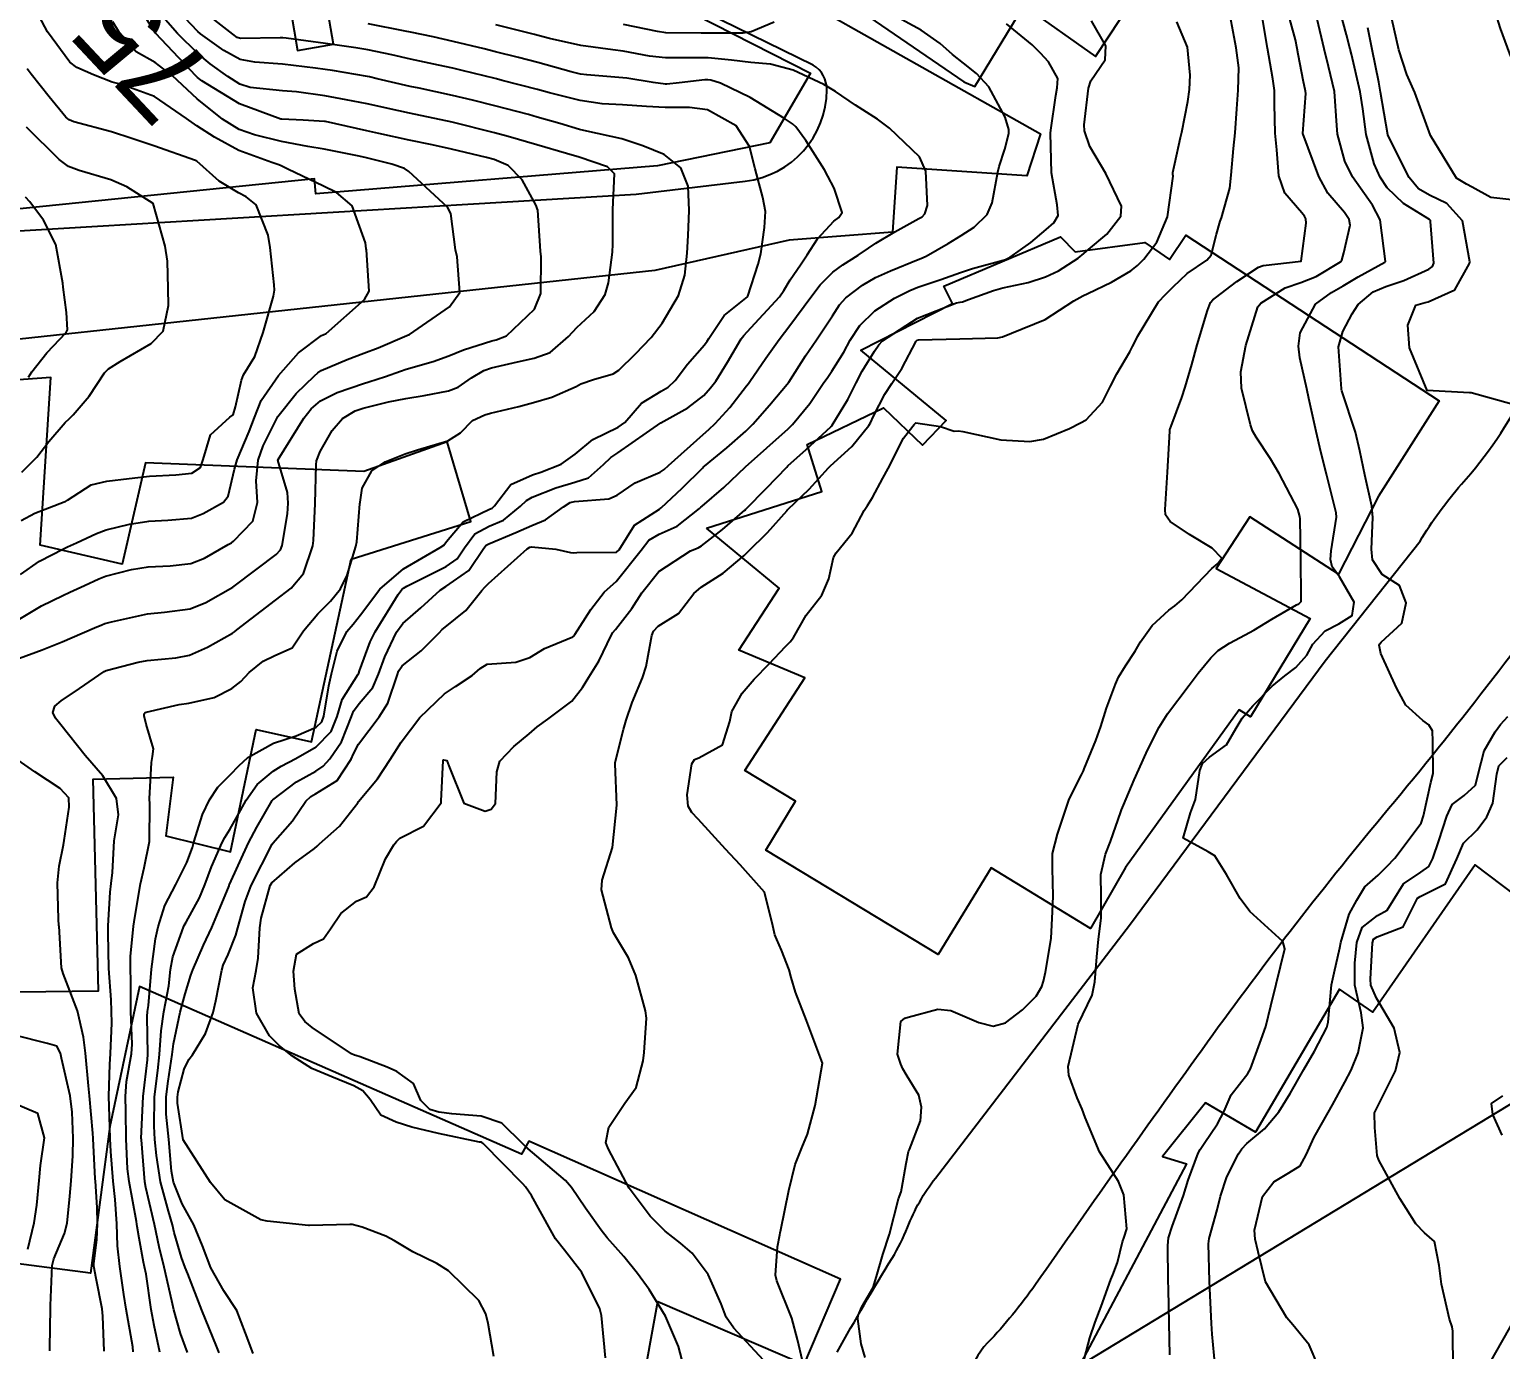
# Model space of a CAD drawing. Header units: metres. Extents: x 318500 to 325275, y 7408834 to 7428799.
# Drawn here: x 321103.9 to 321173.1, y 7409683.9 to 7409746 of the extents above; entities that cross this region are included whole.
import ezdxf
from ezdxf.enums import TextEntityAlignment as Align

# ---------------------------------------------------------------- set-up
doc = ezdxf.new("R2010")
doc.units = ezdxf.units.M
doc.header["$MEASUREMENT"] = 0
doc.linetypes.add('CONTINUO', pattern=[0])
for name, color, linetype in [('Cotas', 45, 'Continuous'), ('Curvas de Nivel 1m', 11, 'Continuous'), ('Curvas de Nivel 5m', 15, 'Continuous'), ('Edificações', 30, 'Continuous'), ('TEXTO', 45, 'Continuous'), ('Vias Primárias', 230, 'Continuous')]:
    doc.layers.add(name, color=color, linetype=linetype)
doc.styles.add('ARIAL', font='arial.ttf')

msp = doc.modelspace()

# ---------------------------------------------------------------- linework, layer by layer
at = {"layer": 'Curvas de Nivel 1m', "flags": 128}
for points, elevation in [([(321103.458, 7409716.412), (321104.524, 7409716.794), (321105.47, 7409717.167), (321105.934, 7409717.374), (321106.987, 7409717.825), (321107.329, 7409717.974), (321107.482, 7409718.032), (321107.79, 7409718.122), (321109.487, 7409718.494), (321110.283, 7409718.573), (321111.49, 7409718.723), (321112.227, 7409719.018), (321113.5, 7409719.74), (321114.633, 7409720.603), (321115.524, 7409721.281), (321115.733, 7409721.501), (321115.815, 7409721.706), (321116.058, 7409723.197), (321116.1, 7409723.702), (321116.058, 7409724.193), (321115.609, 7409725.71), (321115.621, 7409725.75), (321116.833, 7409727.692), (321117.172, 7409728.131), (321117.622, 7409728.503), (321118.4, 7409728.901), (321119.635, 7409729.324), (321119.892, 7409729.4), (321120.668, 7409729.645), (321121.374, 7409729.904), (321121.646, 7409729.999), (321122.907, 7409730.355), (321123.655, 7409730.624), (321124.345, 7409730.908), (321125.666, 7409731.323), (321125.868, 7409731.376), (321126.361, 7409731.57), (321127.683, 7409732.821), (321127.98, 7409733.546), (321127.985, 7409735.277), (321127.963, 7409735.546), (321127.828, 7409737.469), (321127.809, 7409737.549), (321127.751, 7409737.689), (321127.098, 7409738.894), (321126.438, 7409739.57), (321125.774, 7409739.851), (321125.415, 7409739.946), (321123.781, 7409740.336), (321122.864, 7409740.539), (321121.787, 7409740.77), (321120.365, 7409741.078), (321119.793, 7409741.204), (321117.849, 7409741.64), (321117.799, 7409741.647), (321116.8, 7409741.7), (321115.801, 7409741.749), (321115.753, 7409741.758), (321113.811, 7409742.474), (321112.04, 7409743.554), (321111.829, 7409743.71), (321111.768, 7409743.771), (321109.85, 7409745.79), (321108.582, 7409747.809)], 752), ([(321110.063, 7409683.774), (321109.793, 7409685.024), (321109.647, 7409685.781), (321109.412, 7409687.448), (321109.345, 7409687.786), (321109.298, 7409688.003), (321109.093, 7409689.132), (321108.993, 7409689.686), (321108.985, 7409689.792), (321108.972, 7409689.922), (321108.615, 7409691.798), (321108.547, 7409692.39), (321108.482, 7409693.8), (321108.458, 7409695.085), (321108.446, 7409695.801), (321108.493, 7409696.498), (321108.724, 7409697.797), (321108.753, 7409698.261), (321108.698, 7409699.798), (321108.691, 7409701.235), (321108.676, 7409701.799), (321108.682, 7409702.385), (321108.828, 7409703.797), (321108.883, 7409704.21), (321109.145, 7409705.793), (321109.328, 7409706.548), (321109.573, 7409707.787), (321109.589, 7409709.564), (321109.582, 7409709.787), (321109.677, 7409711.504), (321109.722, 7409711.785), (321109.763, 7409712.144), (321109.415, 7409713.31), (321109.32, 7409713.693), (321109.323, 7409713.791), (321109.368, 7409713.844), (321109.421, 7409713.866), (321110.974, 7409714.22), (321111.428, 7409714.285), (321112.619, 7409714.561), (321113.439, 7409714.984), (321113.864, 7409715.313), (321114.262, 7409715.728), (321114.916, 7409716.26), (321115.462, 7409716.524), (321116.279, 7409716.887), (321116.818, 7409717.69), (321117.488, 7409718.496), (321118.087, 7409719.082), (321118.552, 7409719.669), (321118.864, 7409720.312), (321119.284, 7409721.662), (321119.324, 7409721.872), (321119.466, 7409723.661), (321119.476, 7409723.746), (321119.571, 7409724.396), (321120.029, 7409725.208), (321120.659, 7409725.644), (321121.594, 7409726.02), (321122.179, 7409726.204), (321123.6, 7409726.624), (321124.197, 7409727.001), (321124.762, 7409727.588), (321125.343, 7409727.853), (321125.615, 7409727.93), (321126.939, 7409728.241), (321127.623, 7409728.431), (321128.484, 7409728.681), (321129.635, 7409729.182), (321129.855, 7409729.299), (321130.446, 7409729.512), (321131.367, 7409729.779), (321131.647, 7409729.952), (321132.432, 7409730.715), (321133.155, 7409731.478), (321133.677, 7409732.157), (321134.44, 7409733.459), (321134.74, 7409734.419), (321134.85, 7409735.453), (321134.9, 7409736.285), (321134.953, 7409737.452), (321134.9, 7409738.598), (321134.554, 7409739.462), (321133.779, 7409740.093), (321132.776, 7409740.494), (321131.79, 7409740.818), (321130.132, 7409741.188), (321129.796, 7409741.262), (321128.868, 7409741.539), (321127.805, 7409741.852), (321127.397, 7409741.965), (321125.812, 7409742.383), (321124.761, 7409742.651), (321123.819, 7409742.87), (321122.248, 7409743.202), (321121.825, 7409743.294), (321120.283, 7409743.653), (321119.913, 7409743.741), (321119.831, 7409743.757), (321118.186, 7409744.037), (321117.834, 7409744.09), (321117.377, 7409744.152), (321115.836, 7409744.335), (321114.531, 7409744.423), (321113.838, 7409744.557), (321113.063, 7409744.973), (321111.973, 7409745.768), (321111.852, 7409745.875), (321110.038, 7409747.788)], 754), ([(321108.814, 7409683.793), (321108.789, 7409684.028), (321108.484, 7409685.798), (321108.373, 7409686.488), (321108.175, 7409687.804), (321108.064, 7409688.78), (321108.036, 7409689.806), (321107.967, 7409690.958), (321107.866, 7409691.809), (321107.753, 7409693.209), (321107.727, 7409693.811), (321107.71, 7409694.356), (321107.665, 7409695.813), (321107.708, 7409697.307), (321107.746, 7409697.812), (321107.798, 7409699.245), (321107.791, 7409699.812), (321107.768, 7409700.335), (321107.665, 7409701.814), (321107.625, 7409703.475), (321107.633, 7409703.815), (321107.723, 7409705.404), (321107.774, 7409705.813), (321107.833, 7409706.32), (321107.913, 7409707.811), (321108.124, 7409709.043), (321108.022, 7409709.81), (321107.386, 7409710.866), (321106.549, 7409711.829), (321105.414, 7409713.271), (321105.162, 7409713.588), (321105.031, 7409713.846), (321105.123, 7409714.146), (321105.428, 7409714.399), (321106.29, 7409714.979), (321107.449, 7409715.784), (321107.473, 7409715.797), (321107.535, 7409715.819), (321109.035, 7409716.218), (321109.458, 7409716.3), (321110.809, 7409716.421), (321111.462, 7409716.547), (321112.297, 7409716.922), (321113.478, 7409717.586), (321113.57, 7409717.647), (321113.688, 7409717.737), (321115.494, 7409719.13), (321116.239, 7409719.699), (321116.812, 7409720.389), (321117.254, 7409721.684), (321117.286, 7409721.931), (321117.361, 7409723.683), (321117.405, 7409725.501), (321117.422, 7409725.683), (321117.594, 7409726.122), (321118.162, 7409727.117), (321118.645, 7409727.67), (321119.243, 7409728.036), (321119.618, 7409728.166), (321120.809, 7409728.455), (321121.625, 7409728.623), (321122.487, 7409728.757), (321123.631, 7409728.977), (321124.08, 7409729.149), (321124.714, 7409729.589), (321125.29, 7409729.939), (321125.647, 7409730.063), (321126.871, 7409730.343), (321127.654, 7409730.508), (321128.418, 7409730.779), (321129.273, 7409731.526), (321129.674, 7409731.954), (321130.489, 7409732.705), (321131.004, 7409733.507), (321131.151, 7409734.053), (321131.345, 7409735.504), (321131.361, 7409735.87), (321131.365, 7409737.506), (321131.439, 7409739.178), (321131.105, 7409739.51), (321129.777, 7409739.964), (321129.177, 7409740.138), (321127.785, 7409740.54), (321126.433, 7409740.928), (321125.793, 7409741.107), (321123.8, 7409741.61), (321121.806, 7409742.036), (321121.296, 7409742.149), (321119.812, 7409742.466), (321118.826, 7409742.663), (321117.817, 7409742.848), (321116.494, 7409743.029), (321115.821, 7409743.09), (321114.313, 7409743.242), (321113.825, 7409743.403), (321113.261, 7409743.749), (321112.429, 7409744.354), (321111.841, 7409744.839), (321110.895, 7409745.78), (321109.867, 7409746.937)], 753), ([(321143.22, 7409683.525), (321143.038, 7409684.159), (321142.875, 7409685.342), (321142.89, 7409685.504), (321143.059, 7409685.907), (321143.594, 7409686.811), (321143.75, 7409687.33), (321144.056, 7409688.366), (321144.374, 7409689.321), (321144.796, 7409690.985), (321144.908, 7409691.313), (321144.954, 7409691.491), (321145.15, 7409692.642), (321145.265, 7409693.202), (321145.305, 7409693.308), (321145.83, 7409694.65), (321145.871, 7409695.3), (321145.753, 7409695.859), (321145.204, 7409696.748), (321144.996, 7409697.102), (321144.905, 7409697.315), (321144.742, 7409697.793), (321144.897, 7409699.315), (321145.084, 7409699.471), (321145.243, 7409699.524), (321146.636, 7409699.902), (321147.248, 7409699.836), (321148.572, 7409699.267), (321149.238, 7409699.097), (321149.827, 7409699.251), (321150.623, 7409699.866), (321151.259, 7409700.519), (321151.531, 7409700.961), (321151.606, 7409701.225), (321151.697, 7409701.646), (321151.963, 7409703.22), (321152.035, 7409704.493), (321152.066, 7409705.219), (321152.024, 7409706.535), (321152.029, 7409707.22), (321152.273, 7409708.13), (321152.632, 7409709.211), (321152.814, 7409709.772), (321153.396, 7409710.917), (321153.491, 7409711.107), (321153.526, 7409711.199), (321154.075, 7409712.539), (321154.297, 7409713.191), (321154.573, 7409714.054), (321154.988, 7409715.185), (321155.129, 7409715.509), (321155.463, 7409716.049), (321155.913, 7409716.734), (321156.171, 7409717.17), (321156.711, 7409717.943), (321157.503, 7409718.665), (321157.781, 7409718.871), (321158.107, 7409719.141), (321159.525, 7409720.626), (321159.795, 7409720.849), (321159.997, 7409721.115), (321159.537, 7409721.579), (321158.468, 7409722.214), (321157.555, 7409722.829), (321157.339, 7409723.153), (321157.32, 7409723.397), (321157.43, 7409725.152), (321157.544, 7409727.086), (321157.553, 7409727.151), (321157.564, 7409727.197), (321157.613, 7409727.319), (321158.11, 7409728.666), (321158.264, 7409729.141), (321158.578, 7409730.214), (321158.837, 7409731.132), (321159.318, 7409732.757), (321159.461, 7409733.123), (321159.562, 7409733.252), (321159.694, 7409733.356), (321160.699, 7409734.116), (321161.715, 7409734.798), (321161.939, 7409734.874), (321163.72, 7409735.07), (321163.949, 7409736.865), (321163.938, 7409737.067), (321163.879, 7409737.196), (321163.753, 7409737.352), (321162.947, 7409738.268), (321162.679, 7409739.086), (321162.575, 7409740.301), (321162.495, 7409741.09), (321162.462, 7409742.449), (321162.462, 7409743.091), (321162.392, 7409743.649), (321162.136, 7409745.096), (321161.874, 7409746.678)], 763), ([(321153.46, 7409683.196), (321153.789, 7409684.446), (321154.037, 7409685.19), (321154.324, 7409685.925), (321154.777, 7409687.183), (321154.862, 7409687.403), (321155.092, 7409687.993), (321155.329, 7409688.954), (321155.398, 7409689.176), (321155.52, 7409689.58), (321155.386, 7409691.176), (321155.139, 7409691.802), (321154.242, 7409693.189), (321153.565, 7409694.815), (321153.42, 7409695.198), (321153.195, 7409695.737), (321152.805, 7409696.805), (321152.773, 7409697.207), (321153.24, 7409699.2), (321153.901, 7409700.553), (321154.019, 7409701.193), (321154.11, 7409702.364), (321154.191, 7409703.191), (321154.319, 7409704.176), (321154.315, 7409705.19), (321154.297, 7409706.229), (321154.519, 7409707.188), (321154.751, 7409707.791), (321155.247, 7409709.181), (321155.279, 7409709.273), (321155.375, 7409709.5), (321155.877, 7409710.688), (321156.088, 7409711.17), (321156.498, 7409712.08), (321157.043, 7409713.156), (321157.436, 7409713.783), (321158.448, 7409715.135), (321158.885, 7409715.702), (321159.47, 7409716.423), (321159.824, 7409716.767), (321160.346, 7409717.111), (321161.088, 7409717.502), (321161.489, 7409717.722), (321162.349, 7409718.235), (321163.508, 7409718.913), (321163.61, 7409718.967), (321163.717, 7409719.067), (321163.722, 7409719.276), (321163.709, 7409721.067), (321163.673, 7409722.953), (321163.663, 7409723.068), (321163.565, 7409723.412), (321162.681, 7409725.084), (321162.281, 7409725.774), (321161.607, 7409726.798), (321161.432, 7409727.102), (321161.342, 7409727.375), (321160.91, 7409729.107), (321160.887, 7409729.872), (321161.116, 7409731.106), (321161.688, 7409732.92), (321161.821, 7409733.098), (321162.967, 7409733.815), (321163.705, 7409734.066), (321164.422, 7409734.346), (321165.569, 7409735.042), (321165.638, 7409735.125), (321165.726, 7409735.472), (321166.018, 7409736.765), (321165.975, 7409737.038), (321165.753, 7409737.366), (321164.978, 7409738.267), (321164.545, 7409739.058), (321163.8, 7409741.07), (321163.933, 7409742.964), (321163.924, 7409743.069), (321163.912, 7409743.15), (321163.834, 7409743.509), (321163.579, 7409744.806), (321163.532, 7409745.075), (321163.45, 7409745.482), (321163.023, 7409747.083)], 764), ([(321159.671, 7409683.114), (321159.534, 7409684.626), (321159.499, 7409685.116), (321159.42, 7409686.771), (321159.408, 7409687.117), (321159.362, 7409688.862), (321159.399, 7409689.117), (321159.771, 7409690.466), (321159.928, 7409691.112), (321160.233, 7409692.02), (321160.782, 7409693.104), (321160.928, 7409693.337), (321161.167, 7409693.584), (321161.994, 7409694.271), (321162.664, 7409695.078), (321163.199, 7409695.935), (321163.852, 7409697.06), (321164.345, 7409697.931), (321164.933, 7409699.045), (321164.997, 7409699.291), (321165.146, 7409701.042), (321165.276, 7409701.612), (321165.544, 7409702.781), (321165.584, 7409703.037), (321165.978, 7409704.365), (321166.332, 7409705.03), (321166.709, 7409705.647), (321167.338, 7409706.209), (321167.755, 7409706.602), (321168.121, 7409707.008), (321169.367, 7409708.65), (321169.472, 7409708.988), (321169.82, 7409710.558), (321169.933, 7409710.982), (321169.91, 7409712.495), (321169.897, 7409712.983), (321169.725, 7409713.278), (321169.435, 7409713.475), (321168.639, 7409714.199), (321168.196, 7409715.009), (321167.474, 7409716.629), (321167.39, 7409717.021), (321167.421, 7409717.081), (321167.482, 7409717.159), (321168.448, 7409718.053), (321168.653, 7409719.003), (321168.339, 7409719.829), (321167.523, 7409720.336), (321167.07, 7409721.025), (321167.028, 7409721.534), (321167.095, 7409723.025), (321167.037, 7409723.556), (321166.718, 7409725.029), (321166.478, 7409726.154), (321166.271, 7409727.033), (321165.639, 7409728.982), (321165.624, 7409729.04), (321165.618, 7409729.063), (321165.483, 7409731.043), (321165.677, 7409731.767), (321166.121, 7409732.6), (321166.4, 7409733.033), (321167.1, 7409733.625), (321167.703, 7409733.886), (321168.551, 7409734.164), (321169.716, 7409734.697), (321169.89, 7409734.815), (321169.952, 7409734.987), (321169.805, 7409736.933), (321169.797, 7409736.989), (321169.773, 7409737.012), (321169.75, 7409737.029), (321168.533, 7409737.784), (321167.765, 7409738.525), (321167.436, 7409739.023), (321167.159, 7409739.646), (321166.771, 7409741.03), (321166.617, 7409742.233), (321166.501, 7409743.033), (321166.08, 7409744.805), (321166.024, 7409745.038), (321165.86, 7409745.71), (321165.49, 7409747.046)], 766), ([(321173.76, 7409737.939), (321172.644, 7409738.068), (321171.766, 7409738.553), (321171.498, 7409738.695), (321171.026, 7409738.971), (321169.8, 7409740.99), (321169.068, 7409743.001), (321168.689, 7409743.858), (321168.306, 7409745.013), (321167.879, 7409746.961)], 768), ([(321103.484, 7409718.26), (321104.501, 7409718.866), (321105.495, 7409719.354), (321105.827, 7409719.506), (321106.527, 7409719.83), (321107.192, 7409720.136), (321107.507, 7409720.256), (321108.736, 7409720.577), (321109.514, 7409720.698), (321110.543, 7409720.746), (321111.516, 7409720.856), (321112.159, 7409721.115), (321113.27, 7409721.743), (321113.437, 7409721.836), (321113.532, 7409721.9), (321114.429, 7409722.845), (321114.65, 7409723.724), (321114.588, 7409724.742), (321114.684, 7409725.723), (321114.926, 7409726.384), (321115.573, 7409727.711), (321115.587, 7409727.734), (321115.611, 7409727.777), (321116.468, 7409728.857), (321117.331, 7409729.685), (321117.495, 7409729.83), (321117.644, 7409729.93), (321118.867, 7409730.453), (321119.656, 7409730.74), (321120.319, 7409730.992), (321121.669, 7409731.578), (321121.706, 7409731.592), (321121.797, 7409731.628), (321123.683, 7409732.921), (321124.163, 7409733.595), (321124.04, 7409735.28), (321123.967, 7409735.606), (321123.745, 7409737.307), (321123.583, 7409737.612), (321121.767, 7409739.285), (321121.561, 7409739.426), (321120.975, 7409739.642), (321119.774, 7409739.928), (321119.434, 7409740.006), (321117.78, 7409740.34), (321117.013, 7409740.466), (321115.785, 7409740.702), (321114.512, 7409741.006), (321113.793, 7409741.27), (321113.011, 7409741.752), (321111.814, 7409742.704), (321110.661, 7409743.782), (321109.836, 7409744.412), (321108.953, 7409744.915), (321108.163, 7409745.815), (321107.858, 7409746.321)], 751), ([(321112.846, 7409683.742), (321112.718, 7409684.05), (321112.038, 7409685.75), (321111.38, 7409687.452), (321111.253, 7409687.758), (321111.085, 7409688.223), (321110.736, 7409689.405), (321110.651, 7409689.767), (321110.475, 7409690.404), (321110.088, 7409691.776), (321109.903, 7409693.025), (321109.834, 7409693.78), (321109.788, 7409694.403), (321109.816, 7409695.78), (321109.964, 7409697.013), (321110.049, 7409697.777), (321110.117, 7409698.887), (321110.251, 7409699.775), (321110.479, 7409700.999), (321110.568, 7409701.77), (321110.679, 7409702.359), (321111.175, 7409703.762), (321111.211, 7409703.841), (321111.293, 7409703.99), (321111.921, 7409705.143), (321112.175, 7409705.751), (321112.49, 7409706.587), (321112.996, 7409707.743), (321113.113, 7409707.972), (321113.349, 7409708.355), (321113.86, 7409709.236), (321114.12, 7409709.729), (321114.634, 7409710.469), (321115.391, 7409711.088), (321115.773, 7409711.326), (321116.454, 7409711.694), (321117.406, 7409712.236), (321118.124, 7409712.962), (321118.404, 7409713.67), (321118.641, 7409714.459), (321119.383, 7409715.661), (321119.41, 7409715.701), (321119.452, 7409715.813), (321119.955, 7409717.171), (321120.19, 7409717.649), (321121.274, 7409719.401), (321121.434, 7409719.631), (321121.511, 7409719.703), (321121.675, 7409719.791), (321123.521, 7409720.713), (321124.038, 7409721.082), (321124.38, 7409721.591), (321124.867, 7409722.259), (321125.545, 7409722.612), (321126.218, 7409722.902), (321127.024, 7409723.558), (321127.296, 7409723.822), (321127.566, 7409723.97), (321128.684, 7409724.422), (321129.577, 7409724.674), (321130.216, 7409724.878), (321130.926, 7409725.507), (321131.258, 7409725.838), (321131.596, 7409726.068), (321133.61, 7409727.47), (321134.89, 7409728.182), (321135.63, 7409728.761), (321135.958, 7409729.113), (321136.197, 7409729.434), (321136.757, 7409730.325), (321137.399, 7409731.423), (321137.514, 7409731.579), (321137.673, 7409731.745), (321139.191, 7409733.397), (321139.398, 7409733.691), (321139.702, 7409734.193), (321140.188, 7409734.908), (321140.501, 7409735.378), (321140.977, 7409736.126), (321141.744, 7409736.948), (321141.979, 7409737.125), (321142.145, 7409737.356), (321141.761, 7409738.499), (321141.471, 7409739.068), (321141.304, 7409739.367), (321140.43, 7409740.741), (321139.964, 7409741.388), (321139.802, 7409741.531), (321139.425, 7409741.776), (321137.82, 7409742.771), (321136.42, 7409743.441), (321135.97, 7409743.587), (321135.832, 7409743.606), (321135.681, 7409743.602), (321134.482, 7409743.463), (321133.903, 7409743.395), (321133.829, 7409743.396), (321133.25, 7409743.479), (321132.016, 7409743.681), (321131.832, 7409743.7), (321130.136, 7409743.828), (321129.833, 7409743.87), (321129.395, 7409743.974), (321127.839, 7409744.412), (321126.927, 7409744.65), (321125.843, 7409744.92), (321125.311, 7409745.054), (321123.848, 7409745.409), (321122.918, 7409745.619), (321121.853, 7409745.843), (321121.591, 7409745.896), (321119.859, 7409746.23)], 756), ([(321114.456, 7409683.718), (321114.086, 7409684.673), (321113.681, 7409685.731), (321113.064, 7409686.661), (321112.461, 7409687.746), (321112.074, 7409688.766), (321111.659, 7409689.754), (321111.115, 7409690.746), (321110.708, 7409691.766), (321110.614, 7409692.291), (321110.478, 7409693.77), (321110.356, 7409694.957), (321110.356, 7409695.772), (321110.449, 7409696.513), (321110.634, 7409697.769), (321110.709, 7409698.276), (321111.022, 7409699.763), (321111.249, 7409700.626), (321111.516, 7409701.498), (321111.615, 7409701.756), (321112.115, 7409702.914), (321112.499, 7409703.748), (321112.745, 7409704.299), (321113.319, 7409705.706), (321113.328, 7409705.732), (321113.339, 7409705.759), (321114.237, 7409707.727), (321114.615, 7409708.457), (321115.342, 7409709.71), (321115.37, 7409709.742), (321116.493, 7409710.584), (321117.391, 7409711.089), (321117.745, 7409711.326), (321118.047, 7409711.674), (321118.597, 7409712.479), (321119.08, 7409713.663), (321119.169, 7409713.918), (321119.429, 7409714.281), (321120.068, 7409715.023), (321120.346, 7409715.647), (321120.634, 7409716.471), (321121.187, 7409717.634), (321121.486, 7409718.032), (321122.335, 7409718.78), (321123.245, 7409719.604), (321123.512, 7409719.775), (321124.585, 7409720.524), (321125.3, 7409721.582), (321125.398, 7409721.716), (321125.533, 7409721.788), (321126.794, 7409722.308), (321127.546, 7409722.64), (321128.188, 7409722.903), (321129.033, 7409723.528), (321129.36, 7409723.727), (321129.564, 7409723.768), (321131.169, 7409723.901), (321131.568, 7409724.065), (321132.414, 7409724.65), (321133.585, 7409725.147), (321133.776, 7409725.279), (321133.978, 7409725.464), (321135.605, 7409726.928), (321135.88, 7409727.164), (321136.167, 7409727.434), (321136.854, 7409728.196), (321137.637, 7409729.21), (321137.73, 7409729.327), (321137.799, 7409729.418), (321138.55, 7409730.513), (321139.174, 7409731.397), (321139.677, 7409732.044), (321140.673, 7409733.375), (321141.109, 7409733.959), (321141.708, 7409734.563), (321142.174, 7409734.894), (321142.897, 7409735.348), (321143.382, 7409735.687), (321143.729, 7409735.922), (321144.614, 7409736.45), (321145.746, 7409737.075), (321145.895, 7409737.16), (321146.034, 7409737.306), (321146.147, 7409737.697), (321146.076, 7409739.305), (321145.78, 7409739.983), (321144.374, 7409741.331), (321143.806, 7409741.744), (321142.77, 7409742.401), (321141.825, 7409743.046), (321141.28, 7409743.376), (321139.837, 7409744.06), (321138.767, 7409744.334), (321137.84, 7409744.414), (321136.933, 7409744.526), (321135.842, 7409744.639), (321134.662, 7409744.641), (321133.842, 7409744.631), (321133.076, 7409744.715), (321131.845, 7409744.951), (321131.354, 7409745.016), (321129.847, 7409745.211), (321128.382, 7409745.545), (321127.852, 7409745.686), (321127.671, 7409745.735), (321125.859, 7409746.188)], 757), ([(321125.77, 7409683.569), (321125.501, 7409685.116), (321125.388, 7409685.575), (321125.059, 7409686.202), (321123.637, 7409687.594), (321123.083, 7409687.936), (321121.963, 7409688.491), (321121.094, 7409689.006), (321120.686, 7409689.226), (321119.57, 7409689.653), (321119.102, 7409689.77), (321118.987, 7409689.776), (321117.101, 7409689.73), (321117.05, 7409689.732), (321115.103, 7409689.935), (321114.817, 7409690.001), (321113.118, 7409690.942), (321112.437, 7409691.747), (321111.16, 7409693.76), (321110.898, 7409695.485), (321110.893, 7409695.764), (321110.927, 7409696.021), (321111.2, 7409697.077), (321111.429, 7409697.535), (321111.604, 7409697.756), (321112.214, 7409698.761), (321112.571, 7409699.747), (321112.691, 7409700.3), (321112.978, 7409701.743), (321113.043, 7409701.963), (321113.271, 7409702.467), (321113.636, 7409703.384), (321113.729, 7409703.733), (321114.069, 7409704.968), (321114.361, 7409705.724), (321115.339, 7409707.655), (321115.381, 7409707.709), (321116.297, 7409708.755), (321116.93, 7409709.687), (321117.154, 7409709.903), (321117.375, 7409710.02), (321118.398, 7409710.657), (321119.051, 7409711.663), (321119.164, 7409711.901), (321119.407, 7409712.363), (321120.371, 7409713.646), (321120.785, 7409714.284), (321121.234, 7409715.633), (321121.287, 7409715.798), (321121.456, 7409716.047), (321122.341, 7409716.743), (321123.188, 7409717.604), (321123.335, 7409717.75), (321123.484, 7409717.86), (321124.442, 7409718.644), (321125.203, 7409719.583), (321125.345, 7409719.748), (321125.513, 7409719.92), (321127.326, 7409721.553), (321127.455, 7409721.627), (321127.531, 7409721.646), (321128.687, 7409721.533), (321129.373, 7409721.367), (321129.528, 7409721.366), (321129.67, 7409721.377), (321131.529, 7409721.389), (321131.654, 7409721.498), (321132.376, 7409722.659), (321133.559, 7409723.419), (321133.592, 7409723.437), (321133.637, 7409723.469), (321134.624, 7409724.404), (321135.589, 7409725.363), (321135.628, 7409725.401), (321135.673, 7409725.439), (321136.725, 7409726.302), (321137.607, 7409727.078), (321137.949, 7409727.415), (321138.728, 7409728.299), (321139.64, 7409729.39), (321140.412, 7409730.625), (321140.931, 7409731.371), (321141.681, 7409732.508), (321142.019, 7409733.025), (321142.317, 7409733.354), (321143.099, 7409733.946), (321143.704, 7409734.299), (321144.413, 7409734.626), (321145.718, 7409735.149), (321145.835, 7409735.191), (321146.092, 7409735.304), (321147.12, 7409735.898), (321147.735, 7409736.281), (321148.344, 7409736.671), (321148.958, 7409737.268), (321149.197, 7409737.824), (321149.463, 7409739.263), (321149.52, 7409739.517), (321149.786, 7409740.332), (321149.972, 7409741.083), (321149.974, 7409741.257), (321149.809, 7409741.85), (321149.029, 7409743.268), (321148.457, 7409743.894), (321147.841, 7409744.389), (321147.335, 7409744.785), (321146.747, 7409745.301), (321145.859, 7409745.94), (321144.558, 7409746.642)], 758), ([(321131.02, 7409683.5), (321130.833, 7409685.502), (321130.747, 7409685.811), (321129.909, 7409687.512), (321129.091, 7409688.573), (321128.666, 7409689.096), (321128.425, 7409689.53), (321127.531, 7409691.136), (321127.252, 7409691.548), (321127.132, 7409691.689), (321125.262, 7409693.578), (321125.206, 7409693.625), (321125.161, 7409693.64), (321125.09, 7409693.651), (321123.164, 7409694.049), (321121.903, 7409694.355), (321121.17, 7409694.581), (321120.454, 7409694.922), (321119.944, 7409695.649), (321119.601, 7409696.068), (321119.19, 7409696.295), (321118.151, 7409696.715), (321117.201, 7409697.113), (321116.292, 7409697.694), (321115.69, 7409698.176), (321115.224, 7409698.654), (321114.606, 7409699.72), (321114.441, 7409700.911), (321114.597, 7409701.72), (321114.69, 7409702.297), (321114.758, 7409703.718), (321114.831, 7409704.183), (321115.248, 7409705.711), (321115.321, 7409705.841), (321116.416, 7409706.779), (321117.338, 7409707.461), (321117.451, 7409707.567), (321117.575, 7409707.678), (321118.508, 7409708.514), (321119.369, 7409709.61), (321119.388, 7409709.641), (321119.404, 7409709.659), (321120.294, 7409710.739), (321120.884, 7409711.638), (321121.408, 7409712.455), (321122.288, 7409713.617), (321123.441, 7409714.727), (321123.965, 7409715.075), (321124.738, 7409715.587), (321125.118, 7409715.921), (321125.458, 7409716.122), (321126.805, 7409716.215), (321127.463, 7409716.436), (321128.144, 7409716.866), (321129.478, 7409717.416), (321129.537, 7409717.461), (321129.57, 7409717.519), (321130.32, 7409718.69), (321130.95, 7409719.506), (321131.242, 7409719.774), (321131.515, 7409720.015), (321132.69, 7409721.483), (321133.058, 7409721.956), (321133.542, 7409722.243), (321134.39, 7409722.615), (321135.438, 7409723.442), (321135.498, 7409723.504), (321135.562, 7409723.558), (321136.578, 7409724.427), (321137.59, 7409725.399), (321139.608, 7409727.187), (321139.813, 7409727.387), (321140.616, 7409728.385), (321141.287, 7409729.365), (321141.429, 7409729.578), (321141.648, 7409729.898), (321142.216, 7409730.8), (321142.524, 7409731.351), (321142.975, 7409732.049), (321143.684, 7409732.735), (321144.601, 7409733.326), (321145.316, 7409733.696), (321145.698, 7409733.843), (321146.786, 7409734.211), (321147.709, 7409734.544), (321148.262, 7409734.725), (321149.718, 7409735.126), (321149.823, 7409735.154), (321150.043, 7409735.255), (321151.018, 7409735.953), (321151.74, 7409736.559), (321152.087, 7409736.883), (321152.296, 7409737.222), (321152.255, 7409737.722), (321151.982, 7409739.227), (321151.935, 7409741.091), (321151.946, 7409741.228), (321152.18, 7409742.87), (321152.25, 7409743.224), (321152.274, 7409743.663), (321151.842, 7409744.452), (321151.47, 7409744.859), (321151.072, 7409745.242), (321149.865, 7409746.228)], 759), ([(321138.443, 7409683.399), (321137.042, 7409684.909), (321136.693, 7409685.424), (321136.447, 7409686.038), (321135.838, 7409687.432), (321135.09, 7409688.432), (321134.544, 7409688.898), (321133.816, 7409689.459), (321133.11, 7409690.161), (321132.126, 7409691.485), (321131.157, 7409693.313), (321131.073, 7409693.501), (321131.033, 7409693.629), (321131.169, 7409694.355), (321131.927, 7409695.489), (321132.453, 7409696.219), (321132.789, 7409697.476), (321132.827, 7409697.864), (321132.935, 7409699.475), (321132.893, 7409699.828), (321132.445, 7409701.482), (321132.102, 7409702.312), (321131.394, 7409703.498), (321131.293, 7409703.72), (321130.831, 7409705.505), (321130.859, 7409705.97), (321131.35, 7409707.5), (321131.552, 7409709.497), (321131.467, 7409711.431), (321131.474, 7409711.499), (321131.86, 7409713.057), (321131.985, 7409713.492), (321132.272, 7409714.321), (321132.759, 7409715.48), (321132.928, 7409716.008), (321133.193, 7409717.474), (321133.277, 7409717.679), (321133.487, 7409717.905), (321134.448, 7409718.504), (321135.165, 7409719.445), (321135.513, 7409719.744), (321136.552, 7409720.398), (321137.528, 7409721.229), (321137.729, 7409721.417), (321138.635, 7409722.312), (321139.559, 7409723.355), (321139.575, 7409723.375), (321139.592, 7409723.39), (321140.595, 7409724.355), (321141.504, 7409725.361), (321141.591, 7409725.446), (321142.593, 7409726.357), (321143.402, 7409727.342), (321143.476, 7409727.477), (321143.617, 7409727.778), (321144.15, 7409728.814), (321144.478, 7409729.327), (321144.939, 7409730.032), (321145.625, 7409731.311), (321145.67, 7409731.352), (321145.733, 7409731.371), (321147.671, 7409731.425), (321149.462, 7409731.472), (321149.673, 7409731.514), (321150.107, 7409731.686), (321151.681, 7409732.335), (321153.028, 7409733.21), (321153.452, 7409733.445), (321153.695, 7409733.557), (321154.808, 7409734.084), (321155.712, 7409734.624), (321156.022, 7409734.868), (321156.326, 7409735.171), (321156.93, 7409735.964), (321157.437, 7409737.155), (321157.696, 7409739.078), (321157.692, 7409739.151), (321157.682, 7409739.24), (321157.778, 7409739.668), (321158.053, 7409740.889), (321158.108, 7409741.145), (321158.387, 7409742.576), (321158.466, 7409743.14), (321158.509, 7409743.813), (321158.37, 7409745.142), (321157.868, 7409746.328)], 761), ([(321138.95, 7409746.317), (321137.857, 7409745.854), (321137.491, 7409745.79), (321135.855, 7409745.794), (321135.513, 7409745.796), (321133.855, 7409745.815), (321133.461, 7409745.871), (321131.861, 7409746.209)], 758), ([(321140.272, 7409683.371), (321140.036, 7409684.374), (321139.771, 7409685.379), (321139.076, 7409687.124), (321139.004, 7409687.391), (321139.1, 7409688.727), (321139.203, 7409689.294), (321139.221, 7409689.388), (321139.252, 7409689.528), (321139.639, 7409691.382), (321139.93, 7409692.597), (321140.238, 7409693.374), (321140.512, 7409694.028), (321140.865, 7409695.365), (321141.21, 7409697.36), (321140.467, 7409699.372), (321139.944, 7409700.696), (321139.736, 7409701.383), (321139.645, 7409701.756), (321139.283, 7409702.674), (321139.065, 7409703.171), (321138.973, 7409703.395), (321138.88, 7409703.812), (321138.49, 7409705.402), (321137.339, 7409706.693), (321136.656, 7409707.427), (321135.364, 7409708.838), (321135.066, 7409709.143), (321134.903, 7409709.447), (321134.849, 7409709.977), (321135.071, 7409711.445), (321135.2, 7409711.646), (321135.404, 7409711.722), (321136.51, 7409712.332), (321136.853, 7409713.426), (321136.958, 7409713.901), (321137.443, 7409714.76), (321138.002, 7409715.412), (321138.716, 7409716.147), (321139.473, 7409716.956), (321139.697, 7409717.167), (321139.858, 7409717.384), (321140.447, 7409718.424), (321141.18, 7409719.365), (321141.518, 7409720.139), (321141.741, 7409721.145), (321141.864, 7409721.357), (321142.613, 7409722.281), (321143.17, 7409723.344), (321143.327, 7409723.579), (321143.569, 7409723.968), (321144.053, 7409724.863), (321144.31, 7409725.329), (321145.031, 7409726.745), (321145.469, 7409727.312), (321145.527, 7409727.396), (321145.612, 7409727.475), (321146.772, 7409727.293), (321147.412, 7409727.087), (321147.608, 7409727.09), (321147.822, 7409727.064), (321149.604, 7409726.666), (321150.962, 7409726.598), (321151.605, 7409726.703), (321152.837, 7409727.212), (321153.353, 7409727.465), (321153.616, 7409727.62), (321154.383, 7409728.438), (321154.763, 7409729.189), (321155.061, 7409729.774), (321155.664, 7409730.81), (321155.79, 7409731.056), (321155.85, 7409731.177), (321156.025, 7409731.526), (321157.015, 7409733.16), (321157.341, 7409733.51), (321157.701, 7409733.873), (321158.359, 7409734.491), (321159.286, 7409735.127), (321159.486, 7409735.361), (321159.738, 7409736.338), (321159.907, 7409736.959), (321159.968, 7409737.118), (321160.373, 7409738.505), (321160.427, 7409739.113), (321160.536, 7409740.365), (321160.615, 7409741.112), (321160.692, 7409742.236), (321160.762, 7409743.111), (321160.786, 7409744.165), (321160.672, 7409745.112), (321160.383, 7409746.604)], 762), ([(321173.631, 7409728.347), (321171.714, 7409728.884), (321171.639, 7409728.885), (321169.64, 7409728.99), (321168.817, 7409731.003), (321168.735, 7409732.059), (321169.11, 7409732.999), (321169.556, 7409733.128), (321169.692, 7409733.154), (321170.947, 7409733.726), (321171.642, 7409734.961), (321171.648, 7409735.035), (321171.3, 7409736.967), (321170.562, 7409737.781), (321169.762, 7409738.169), (321169.24, 7409738.473), (321168.795, 7409739.005), (321167.8, 7409740.995), (321167.79, 7409741.02), (321167.458, 7409743.024), (321167.373, 7409743.487), (321167.062, 7409745.028), (321166.857, 7409746.038)], 767), ([(321103.545, 7409722.872), (321104.182, 7409723.229), (321105.559, 7409723.755), (321105.619, 7409723.779), (321105.717, 7409723.838), (321106.836, 7409724.559), (321107.569, 7409724.735), (321108.627, 7409724.86), (321109.572, 7409724.971), (321110.821, 7409725.019), (321111.573, 7409725.1), (321111.967, 7409725.365), (321112.098, 7409725.755), (321112.437, 7409726.912), (321113.359, 7409727.743), (321113.505, 7409727.848), (321113.617, 7409728.228), (321113.894, 7409729.478), (321114.001, 7409729.735), (321114.521, 7409730.595), (321114.921, 7409731.721), (321115.407, 7409733.435), (321115.454, 7409733.714), (321115.441, 7409733.966), (321115.245, 7409735.717), (321115.154, 7409736.293), (321114.592, 7409737.727), (321114.124, 7409738.105), (321113.755, 7409738.288), (321112.85, 7409738.842), (321111.795, 7409739.77), (321111.77, 7409739.787), (321111.736, 7409739.805), (321109.781, 7409740.491), (321108.748, 7409740.843), (321107.79, 7409741.154), (321106.019, 7409741.625), (321105.798, 7409741.712), (321105.639, 7409741.852), (321104.865, 7409742.804), (321104.019, 7409743.868), (321103.824, 7409744.12)], 749), ([(321103.573, 7409725.15), (321104.285, 7409725.859), (321104.845, 7409726.598), (321105.605, 7409727.49), (321105.797, 7409727.657), (321105.994, 7409727.844), (321106.732, 7409728.725), (321107.464, 7409729.823), (321107.642, 7409730.011), (321108.196, 7409730.362), (321109.654, 7409731.197), (321110.213, 7409731.784), (321110.474, 7409732.986), (321110.458, 7409733.782), (321110.416, 7409735.077), (321110.311, 7409735.784), (321109.75, 7409737.79), (321108.506, 7409738.564), (321107.756, 7409738.896), (321106.275, 7409739.33), (321105.765, 7409739.531), (321105.327, 7409739.854), (321103.793, 7409741.382)], 748), ([(321103.879, 7409729.624), (321104.048, 7409729.866), (321104.744, 7409730.764), (321105.659, 7409731.725), (321105.724, 7409731.849), (321105.672, 7409732.661), (321105.52, 7409733.852), (321105.505, 7409734.04), (321105.173, 7409735.855), (321104.589, 7409737.004), (321103.943, 7409737.868), (321103.743, 7409738.089)], 747), ([(321164.545, 7409683.047), (321164.104, 7409684.118), (321163.333, 7409685.066), (321163.055, 7409685.381), (321162.042, 7409687.086), (321161.696, 7409688.496), (321161.563, 7409689.093), (321161.528, 7409689.507), (321161.9, 7409691.088), (321162.432, 7409691.789), (321163.147, 7409692.208), (321163.679, 7409692.535), (321163.958, 7409693.058), (321164.335, 7409693.89), (321164.987, 7409695.043), (321165.194, 7409695.41), (321165.769, 7409696.469), (321166.07, 7409697.031), (321166.401, 7409697.85), (321166.637, 7409699.026), (321166.542, 7409699.736), (321166.252, 7409701.03), (321166.24, 7409702.071), (321166.341, 7409703.029), (321166.586, 7409703.742), (321167.309, 7409704.298), (321167.771, 7409704.555), (321168.05, 7409705.009), (321168.535, 7409705.799), (321169.34, 7409706.351), (321169.725, 7409706.603), (321169.915, 7409706.982), (321170.195, 7409707.814), (321170.573, 7409708.972), (321170.821, 7409709.526), (321171.385, 7409709.956), (321171.914, 7409710.433), (321172.049, 7409710.954), (321172.322, 7409712.045), (321172.843, 7409712.946), (321173.091, 7409713.286), (321173.437, 7409713.659)], 767), ([(321107.443, 7409683.814), (321107.388, 7409685.472), (321107.345, 7409685.816), (321107.071, 7409687.237), (321106.954, 7409687.821), (321106.957, 7409687.946), (321107.092, 7409689.06), (321107.128, 7409689.82), (321107.111, 7409690.573), (321107.034, 7409691.821), (321107.027, 7409691.926), (321106.928, 7409693.822), (321106.912, 7409694.073), (321106.755, 7409695.824), (321106.712, 7409696.3), (321106.572, 7409697.826), (321106.468, 7409698.581), (321106.197, 7409699.83), (321105.512, 7409701.583), (321105.438, 7409701.838), (321105.321, 7409703.809), (321105.317, 7409703.84), (321105.294, 7409704.139), (321105.254, 7409705.841), (321105.328, 7409706.626), (321105.54, 7409707.636), (321105.567, 7409707.838), (321105.797, 7409709.402), (321105.779, 7409709.836), (321105.377, 7409710.274), (321104.18, 7409711.067), (321103.396, 7409711.605)], 752), ([(321170.865, 7409682.962), (321170.853, 7409684.768), (321170.816, 7409684.964), (321170.692, 7409685.329), (321170.314, 7409686.971), (321170.212, 7409687.854), (321169.987, 7409688.977), (321169.519, 7409689.389), (321169.118, 7409689.804), (321168.653, 7409690.525), (321168.353, 7409691.002), (321167.365, 7409692.808), (321167.295, 7409693.018), (321167.18, 7409694.338), (321167.174, 7409695.02), (321167.19, 7409695.055), (321168.158, 7409697.006), (321168.355, 7409697.871), (321168.099, 7409699.007), (321167.261, 7409700.414), (321167.003, 7409701.023), (321166.978, 7409701.318), (321167.07, 7409703.022), (321167.123, 7409703.191), (321167.294, 7409703.298), (321168.523, 7409703.78), (321169.131, 7409704.993), (321169.195, 7409705.119), (321169.323, 7409705.192), (321170.506, 7409705.798), (321171.037, 7409706.965), (321171.357, 7409707.703), (321171.99, 7409708.328), (321172.457, 7409708.949), (321172.734, 7409709.592), (321172.918, 7409710.945), (321173.013, 7409711.337), (321173.412, 7409711.731)], 768), ([(321104.89, 7409683.842), (321104.886, 7409683.978), (321104.923, 7409685.842), (321104.928, 7409685.966), (321105.007, 7409687.841), (321105.083, 7409688.161), (321105.577, 7409689.354), (321105.698, 7409689.834), (321105.837, 7409691.115), (321105.89, 7409691.832), (321105.975, 7409693.004), (321105.988, 7409693.832), (321105.944, 7409695.06), (321105.848, 7409695.833), (321105.442, 7409697.602), (321105.385, 7409697.838), (321105.215, 7409698.159), (321104.777, 7409698.286), (321103.222, 7409698.676)], 751), ([(321173.175, 7409693.971), (321172.734, 7409694.945), (321172.672, 7409695.468), (321173.199, 7409695.826)], 769)]:
    msp.add_lwpolyline(points, dxfattribs=dict(at, elevation=elevation))
at = {"layer": 'Curvas de Nivel 5m', "flags": 128}
for points, elevation in [([(321103.507, 7409720.343), (321104.401, 7409720.973), (321105.526, 7409721.553), (321105.723, 7409721.642), (321106.138, 7409721.834), (321107.089, 7409722.272), (321107.539, 7409722.439), (321108.638, 7409722.71), (321109.546, 7409722.844), (321110.432, 7409722.891), (321111.548, 7409722.992), (321112.103, 7409723.203), (321113.051, 7409723.745), (321113.279, 7409724.027), (321113.575, 7409725.29), (321113.697, 7409725.738), (321114.259, 7409727.071), (321114.514, 7409727.726), (321114.827, 7409728.517), (321115.64, 7409729.69), (321116.583, 7409730.77), (321117.668, 7409731.575), (321117.739, 7409731.609), (321117.885, 7409731.678), (321119.686, 7409733.273), (321119.897, 7409733.657), (321119.771, 7409735.608), (321119.76, 7409735.659), (321119.724, 7409735.928), (321119.111, 7409737.67), (321118.37, 7409738.295), (321117.759, 7409738.603), (321116.076, 7409739.398), (321115.768, 7409739.551), (321115.662, 7409739.604), (321115.333, 7409739.717), (321113.778, 7409740.273), (321112.638, 7409740.906), (321111.795, 7409741.441), (321111.314, 7409741.775), (321109.815, 7409742.812), (321108.262, 7409743.375), (321107.825, 7409743.491), (321106.941, 7409743.833), (321106.162, 7409744.174), (321105.836, 7409744.434), (321104.775, 7409745.861), (321103.876, 7409747.576)], 750), ([(321111.359, 7409683.757), (321111.033, 7409684.655), (321110.725, 7409685.765), (321110.632, 7409686.19), (321110.26, 7409687.772), (321110.033, 7409688.719), (321109.804, 7409689.779), (321109.4, 7409691.511), (321109.355, 7409691.787), (321109.194, 7409693.755), (321109.194, 7409693.789), (321109.189, 7409693.819), (321109.276, 7409695.789), (321109.474, 7409697.518), (321109.495, 7409697.786), (321109.465, 7409699.559), (321109.486, 7409699.786), (321109.53, 7409700.072), (321109.666, 7409701.784), (321109.855, 7409703.208), (321109.977, 7409703.78), (321110.297, 7409704.783), (321110.814, 7409705.768), (321111.33, 7409706.8), (321111.591, 7409707.504), (321111.666, 7409707.757), (321112.062, 7409709.05), (321112.396, 7409709.75), (321112.791, 7409710.334), (321113.388, 7409710.936), (321113.779, 7409711.35), (321114.196, 7409711.728), (321115.407, 7409712.408), (321116.468, 7409712.752), (321117.415, 7409713.156), (321117.683, 7409713.412), (321117.779, 7409713.676), (321118.006, 7409715.11), (321118.137, 7409715.673), (321118.397, 7409716.74), (321118.856, 7409717.666), (321119.145, 7409718.002), (321119.488, 7409718.441), (321120.403, 7409719.647), (321121.52, 7409720.605), (321123.246, 7409721.604), (321123.421, 7409721.713), (321123.534, 7409721.886), (321124.324, 7409722.816), (321125.557, 7409723.409), (321125.679, 7409723.458), (321125.795, 7409723.576), (321126.566, 7409724.574), (321127.582, 7409725.029), (321127.98, 7409725.148), (321128.924, 7409725.53), (321129.595, 7409726.003), (321130.426, 7409726.688), (321131.608, 7409727.262), (321131.925, 7409727.495), (321132.712, 7409728.396), (321133.632, 7409728.964), (321133.957, 7409729.143), (321134.286, 7409729.46), (321134.87, 7409730.234), (321135.665, 7409731.136), (321135.794, 7409731.313), (321135.866, 7409731.438), (321136.598, 7409732.514), (321137.69, 7409733.394), (321137.71, 7409733.42), (321138.188, 7409734.937), (321138.318, 7409735.411), (321138.489, 7409736.658), (321138.533, 7409737.408), (321138.419, 7409738.073), (321138.054, 7409739.416), (321137.786, 7409740.464), (321137.157, 7409741.43), (321135.811, 7409742.196), (321134.965, 7409742.306), (321133.812, 7409742.298), (321132.944, 7409742.352), (321131.814, 7409742.417), (321130.858, 7409742.471), (321129.816, 7409742.621), (321128.383, 7409742.983), (321127.824, 7409743.141), (321126.15, 7409743.575), (321125.894, 7409743.642), (321125.831, 7409743.655), (321124.275, 7409744.044), (321123.835, 7409744.148), (321123.158, 7409744.296), (321121.839, 7409744.574), (321120.967, 7409744.769), (321119.843, 7409745.003), (321119.277, 7409745.101), (321117.846, 7409745.309), (321115.999, 7409745.558), (321115.849, 7409745.576), (321115.716, 7409745.579), (321113.848, 7409745.537), (321113.698, 7409745.592), (321113.487, 7409745.745), (321111.869, 7409747.02)], 755), ([(321134.6, 7409683.446), (321134.443, 7409684.035), (321133.832, 7409685.458), (321133.069, 7409686.72), (321132.519, 7409687.478), (321131.872, 7409688.273), (321131.096, 7409689.148), (321130.813, 7409689.503), (321130.081, 7409690.545), (321129.414, 7409691.517), (321129.135, 7409691.843), (321127.275, 7409693.431), (321127.16, 7409693.532), (321127.143, 7409693.55), (321126.146, 7409694.542), (321125.173, 7409694.875), (321123.786, 7409694.982), (321123.175, 7409695.063), (321122.761, 7409695.191), (321122.325, 7409695.613), (321121.98, 7409696.407), (321121.2, 7409696.973), (321120.746, 7409697.179), (321119.48, 7409697.656), (321119.279, 7409697.727), (321119.211, 7409697.741), (321119.069, 7409697.805), (321117.231, 7409699.047), (321116.871, 7409699.322), (321116.617, 7409699.689), (321116.401, 7409700.842), (321116.342, 7409701.694), (321116.483, 7409702.48), (321117.28, 7409702.99), (321117.752, 7409703.207), (321118.084, 7409703.672), (321118.569, 7409704.399), (321119.31, 7409704.976), (321119.776, 7409705.19), (321120.138, 7409705.648), (321120.667, 7409706.974), (321121.069, 7409707.634), (321121.183, 7409707.792), (321121.345, 7409707.941), (321122.454, 7409708.513), (321123.281, 7409709.601), (321123.293, 7409709.679), (321123.386, 7409711.6), (321123.4, 7409711.62), (321123.56, 7409711.598), (321123.647, 7409711.347), (321124.353, 7409709.59), (321125.364, 7409709.204), (321125.644, 7409709.298), (321125.844, 7409709.573), (321125.901, 7409711.064), (321126.053, 7409711.57), (321126.711, 7409712.26), (321127.42, 7409712.853), (321127.794, 7409713.175), (321128.298, 7409713.537), (321129.439, 7409714.382), (321129.933, 7409715.027), (321130.231, 7409715.512), (321130.704, 7409716.265), (321131.301, 7409717.502), (321131.366, 7409717.617), (321131.484, 7409717.756), (321132.247, 7409718.741), (321132.726, 7409719.482), (321133.52, 7409720.477), (321135.014, 7409721.448), (321135.376, 7409721.599), (321135.534, 7409721.685), (321136.521, 7409722.455), (321137.559, 7409723.359), (321137.591, 7409723.388), (321137.619, 7409723.419), (321138.58, 7409724.4), (321139.537, 7409725.391), (321139.591, 7409725.443), (321140.444, 7409726.223), (321141.609, 7409727.285), (321141.648, 7409727.322), (321141.678, 7409727.359), (321142.407, 7409728.574), (321142.793, 7409729.348), (321143.086, 7409729.908), (321143.663, 7409730.849), (321143.858, 7409731.146), (321144.044, 7409731.334), (321145.681, 7409732.397), (321147.518, 7409733.112), (321147.689, 7409733.142), (321147.805, 7409733.162), (321148.082, 7409733.276), (321149.26, 7409733.701), (321149.698, 7409733.812), (321150.879, 7409734.066), (321151.707, 7409734.33), (321152.318, 7409734.613), (321153.237, 7409735.207), (321153.5, 7409735.427), (321153.726, 7409735.627), (321154.586, 7409736.343), (321155.245, 7409737.185), (321155.28, 7409737.659), (321154.537, 7409739.192), (321153.789, 7409740.471), (321153.537, 7409741.204), (321153.524, 7409741.484), (321153.718, 7409743.202), (321153.833, 7409743.546), (321154.504, 7409744.533), (321154.533, 7409745.193), (321153.867, 7409746.372)], 760), ([(321157.547, 7409683.654), (321157.514, 7409685.143), (321157.479, 7409686.739), (321157.472, 7409687.144), (321157.457, 7409688.792), (321157.491, 7409689.144), (321157.662, 7409689.689), (321158.19, 7409691.134), (321158.416, 7409691.855), (321158.881, 7409693.124), (321158.979, 7409693.307), (321159.167, 7409693.586), (321159.787, 7409694.508), (321160.096, 7409695.111), (321160.43, 7409695.876), (321161.208, 7409696.873), (321161.34, 7409697.098), (321161.84, 7409698.481), (321162.063, 7409699.088), (321162.288, 7409700.051), (321162.551, 7409701.081), (321162.947, 7409702.735), (321162.855, 7409703.077), (321161.311, 7409704.495), (321160.846, 7409705.105), (321160.213, 7409706.236), (321159.664, 7409707.117), (321159.352, 7409707.301), (321158.167, 7409707.947), (321158.525, 7409709.133), (321158.752, 7409709.756), (321158.954, 7409711.127), (321159.078, 7409711.452), (321159.409, 7409711.751), (321160.204, 7409712.326), (321160.669, 7409713.108), (321160.953, 7409713.587), (321161.441, 7409714.167), (321162.362, 7409715.086), (321162.958, 7409715.577), (321163.463, 7409715.968), (321163.983, 7409716.552), (321164.275, 7409717.058), (321164.846, 7409717.694), (321165.495, 7409718.018), (321166.125, 7409718.409), (321166.212, 7409719.033), (321165.522, 7409720.238), (321165.176, 7409720.695), (321165.101, 7409721.046), (321165.131, 7409721.452), (321165.38, 7409723.043), (321165.371, 7409723.234), (321164.909, 7409725.05), (321164.647, 7409726.101), (321164.426, 7409727.058), (321164.086, 7409728.611), (321163.988, 7409729.065), (321163.662, 7409730.526), (321163.588, 7409731.071), (321163.676, 7409731.697), (321164.392, 7409733.059), (321165.151, 7409733.595), (321165.703, 7409733.907), (321166.407, 7409734.336), (321167.657, 7409735.021), (321167.683, 7409735.058), (321167.442, 7409737.023), (321167.076, 7409737.708), (321166.133, 7409739.036), (321165.781, 7409739.777), (321165.434, 7409741.045), (321165.394, 7409741.459), (321165.293, 7409743.048), (321165.013, 7409744.224), (321164.798, 7409745.056), (321164.476, 7409746.455)], 765), ([(321103.851, 7409688.622), (321104.154, 7409689.854), (321104.285, 7409690.68), (321104.385, 7409691.851), (321104.447, 7409692.544), (321104.642, 7409693.848), (321104.32, 7409695.002), (321103.176, 7409695.477)], 750)]:
    msp.add_lwpolyline(points, dxfattribs=dict(at, elevation=elevation))
at = {"layer": 'Edificações'}
for points in [[(321135.403, 7409752.047), (321147.869, 7409743.503), (321148.373, 7409743.289), (321150.678, 7409747.073), (321154.059, 7409744.7), (321155.816, 7409747.397)], [(321132.483, 7409748.079), (321140.65, 7409743.915), (321138.748, 7409740.636), (321133.454, 7409739.552), (321117.401, 7409738.241), (321117.33, 7409738.938), (321101.154, 7409737.292), (321101.15, 7409737.967), (321078.174, 7409737.826), (321069.934, 7409750.332)], [(321115.73, 7409749.709), (321116.528, 7409744.985), (321118.22, 7409745.271), (321117.915, 7409747.077)], [(321100.981, 7409700.687), (321107.174, 7409700.766), (321106.92, 7409710.714), (321110.683, 7409710.81), (321110.348, 7409708.044), (321113.387, 7409707.293), (321114.591, 7409713.051), (321117.187, 7409712.471), (321119.063, 7409721.056), (321124.686, 7409722.827), (321123.573, 7409726.584), (321119.648, 7409725.176), (321109.385, 7409725.586), (321108.288, 7409720.826), (321104.43, 7409721.715), (321104.941, 7409729.596), (321091.658, 7409728.625)], [(321176.47, 7409703.24), (321171.906, 7409706.692), (321167.095, 7409699.755), (321165.53, 7409700.84), (321161.577, 7409694.116), (321159.231, 7409695.495), (321157.203, 7409692.976), (321158.324, 7409692.632), (321151.837, 7409680.386), (321168.602, 7409673.657), (321172.608, 7409681.955), (321172.012, 7409682.243), (321174.995, 7409687.495)], [(321132.682, 7409681.749), (321133.468, 7409686.149), (321140.349, 7409683.199), (321142.065, 7409687.203), (321127.414, 7409693.688), (321127.07, 7409693.076), (321109.099, 7409700.965), (321107.71, 7409694.379), (321106.802, 7409687.484), (321102.816, 7409688.009)]]:
    msp.add_lwpolyline(points, dxfattribs=at)
msp.add_lwpolyline([(321135.762, 7409722.525), (321141.19, 7409724.247), (321140.489, 7409726.455), (321144.078, 7409728.182), (321145.924, 7409726.426), (321147.024, 7409727.582), (321143.017, 7409730.893), (321147.333, 7409733.082), (321146.923, 7409733.891), (321152.405, 7409736.217), (321153.096, 7409735.516), (321156.364, 7409735.945), (321157.534, 7409735.159), (321158.3, 7409736.3), (321170.209, 7409728.504), (321167.362, 7409724.02), (321165.475, 7409720.359), (321161.304, 7409723.054), (321159.728, 7409720.616), (321164.149, 7409718.278), (321161.344, 7409713.646), (321160.8, 7409713.976), (321155.464, 7409706.565), (321153.816, 7409703.698), (321149.147, 7409706.551), (321146.657, 7409702.477), (321138.558, 7409707.375), (321139.952, 7409709.681), (321137.564, 7409711.124), (321140.389, 7409715.484), (321137.284, 7409716.789), (321139.173, 7409719.7)], close=True, dxfattribs=at)
at = {"layer": 'TEXTO', "linetype": 'CONTINUO'}
msp.add_polyline3d([(321056.008, 7409624.08, 0), (321236.899, 7409733.879, 0)], dxfattribs=at)
at = {"layer": 'Vias Primárias'}
for points in [[(321174.316, 7409743.069, -0.054229), (321172.566, 7409747.848, 0.035401), (321170.645, 7409753.773, 0.0657), (321166.171, 7409761.669, 0.085235), (321161.769, 7409765.803), (321157.692, 7409768.497), (321147.702, 7409774.302), (321140.639, 7409778.615), (321126.6, 7409787.068), (321105.49, 7409800.561), (321089.007, 7409812.116), (321076.12, 7409820.538), (321066.101, 7409827.882), (321060.717, 7409831.892), (321049.981, 7409838.973), (321042.307, 7409844.446), (321022.086, 7409858.22), (321013.062, 7409864.884, 0.008904), (321010.09, 7409866.482, 0.026589), (321003.369, 7409869.504), (321000, 7409870.967)], [(321070.865, 7409746.148), (321073.085, 7409741.511, 0.050053), (321075.371, 7409737.611, 0.207199), (321079.655, 7409735.09, 0.05025), (321083.237, 7409735.008), (321099.195, 7409736.246), (321132.457, 7409738.217), (321137.585, 7409738.835, 0.377734), (321141.423, 7409743.136, 0.260467), (321140.784, 7409744.295), (321124.188, 7409752.431)], [(321139.337, 7409747.914), (321151.459, 7409741.063), (321150.821, 7409739.083), (321144.706, 7409739.486), (321144.504, 7409736.431), (321139.655, 7409736.059), (321133.337, 7409734.631), (321079.679, 7409728.843, 0.344227), (321077.425, 7409726.18, 0.022629), (321077.44, 7409723.615, -0.053219), (321076.81, 7409712.232, 0.008995), (321075.235, 7409701.338), (321073.012, 7409683.742, -0.074705)], [(321141.914, 7409683.78, -0.011837), (321144.494, 7409688.199, 0.044717), (321145.214, 7409689.641, -0.07041), (321146.522, 7409691.958), (321155.649, 7409703.849), (321164.843, 7409716.286), (321169.31, 7409721.9, -0.048181), (321171.261, 7409724.582, 0.064279), (321174.286, 7409729.033, 0.122271)], [(321176.882, 7409720.983, -0.017362), (321167.827, 7409709.315, 0.017467), (321159.316, 7409698.345, 0.003711), (321151.227, 7409686.951, -0.038174), (321148.977, 7409684.205, 0.599123), (321150.985, 7409678.08), (321168.679, 7409671.508), (321175.808, 7409668.607)]]:
    msp.add_lwpolyline(points, format="xyb", dxfattribs=at)

# ---------------------------------------------------------------- texts
at = {"layer": 'Cotas', "style": 'ARIAL'}
msp.add_text('750', height=4, rotation=133.16827, dxfattribs=at).set_placement((321108.153, 7409745.981, 750), align=Align.MIDDLE_CENTER)

doc.saveas('drawing.dxf')
